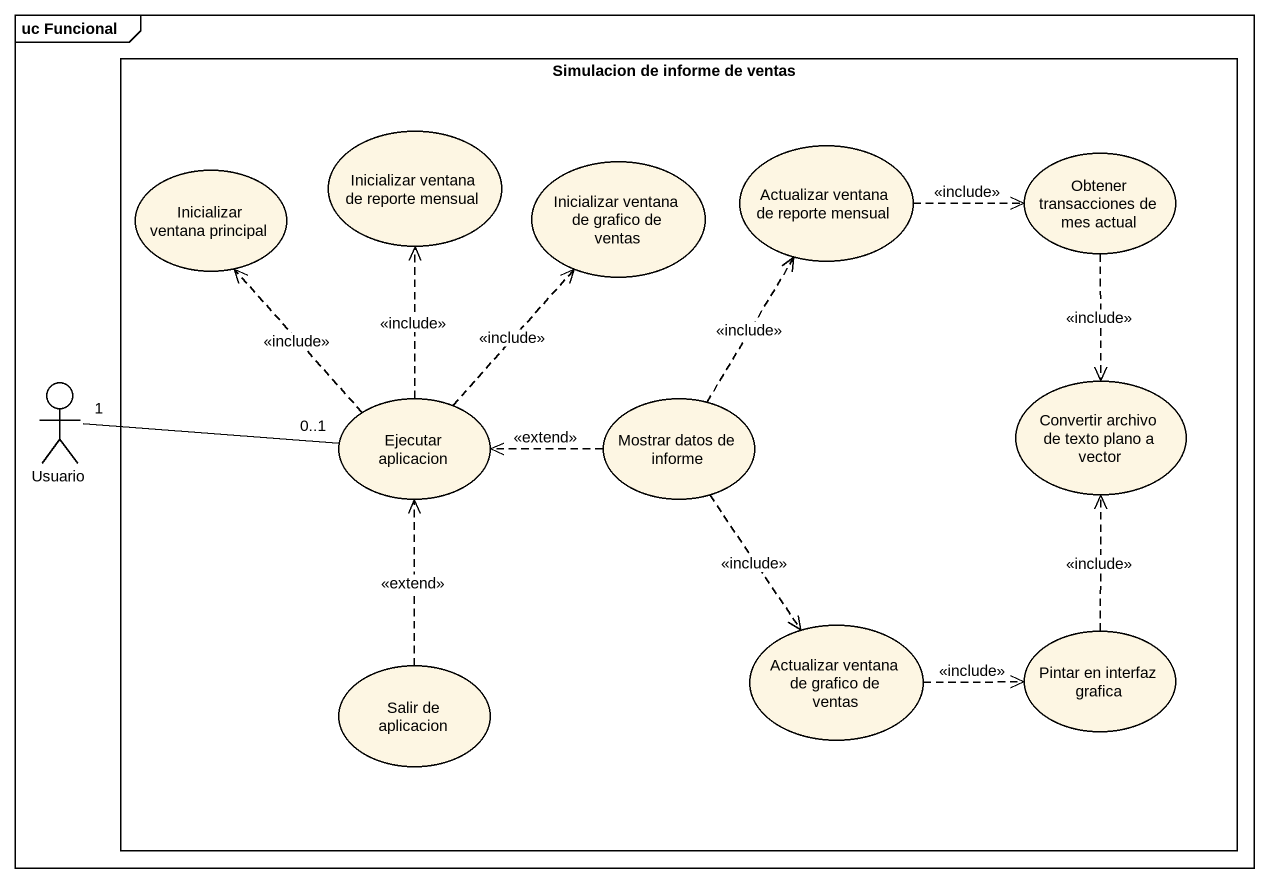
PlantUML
@startuml
mainframe uc Funcional
rectangle "Simulacion de informe de ventas" as Simulacion_de_informe_de {
  usecase "Inicializar ventana de reporte mensual" as Inicializar_ventana_de
  usecase "Actualizar ventana de reporte mensual" as Actualizar_ventana_de
  usecase "Obtener transacciones de mes actual" as Obtener_transacciones_de
  usecase "Inicializar ventana principal" as Inicializar_ventana
  usecase "Inicializar ventana de grafico de ventas" as Inicializar_ventana_de_2
  usecase "Ejecutar aplicacion" as Ejecutar_aplicacion
  usecase "Mostrar datos de informe" as Mostrar_datos_de_informe
  usecase "Convertir archivo de texto plano a vector" as Convertir_archivo_de_texto
  usecase "Salir de aplicacion" as Salir_de_aplicacion
  usecase "Actualizar ventana de grafico de ventas" as Actualizar_ventana_de_2
  usecase "Pintar en interfaz grafica" as Pintar_en_interfaz_grafica
}
actor Usuario
Actualizar_ventana_de .right.> Obtener_transacciones_de : <<include>>
Obtener_transacciones_de ..> Convertir_archivo_de_texto : <<include>>
Usuario "1" -right- "0..1" Ejecutar_aplicacion
Ejecutar_aplicacion .up.> Inicializar_ventana_de : <<include>>
Ejecutar_aplicacion .up.> Inicializar_ventana : <<include>>
Ejecutar_aplicacion .up.> Inicializar_ventana_de_2 : <<include>>
Mostrar_datos_de_informe .up.> Actualizar_ventana_de : <<include>>
Mostrar_datos_de_informe .left.> Ejecutar_aplicacion : <<extend>>
Mostrar_datos_de_informe ..> Actualizar_ventana_de_2 : <<include>>
Salir_de_aplicacion .up.> Ejecutar_aplicacion : <<extend>>
Actualizar_ventana_de_2 .right.> Pintar_en_interfaz_grafica : <<include>>
Pintar_en_interfaz_grafica .up.> Convertir_archivo_de_texto : <<include>>
@enduml
